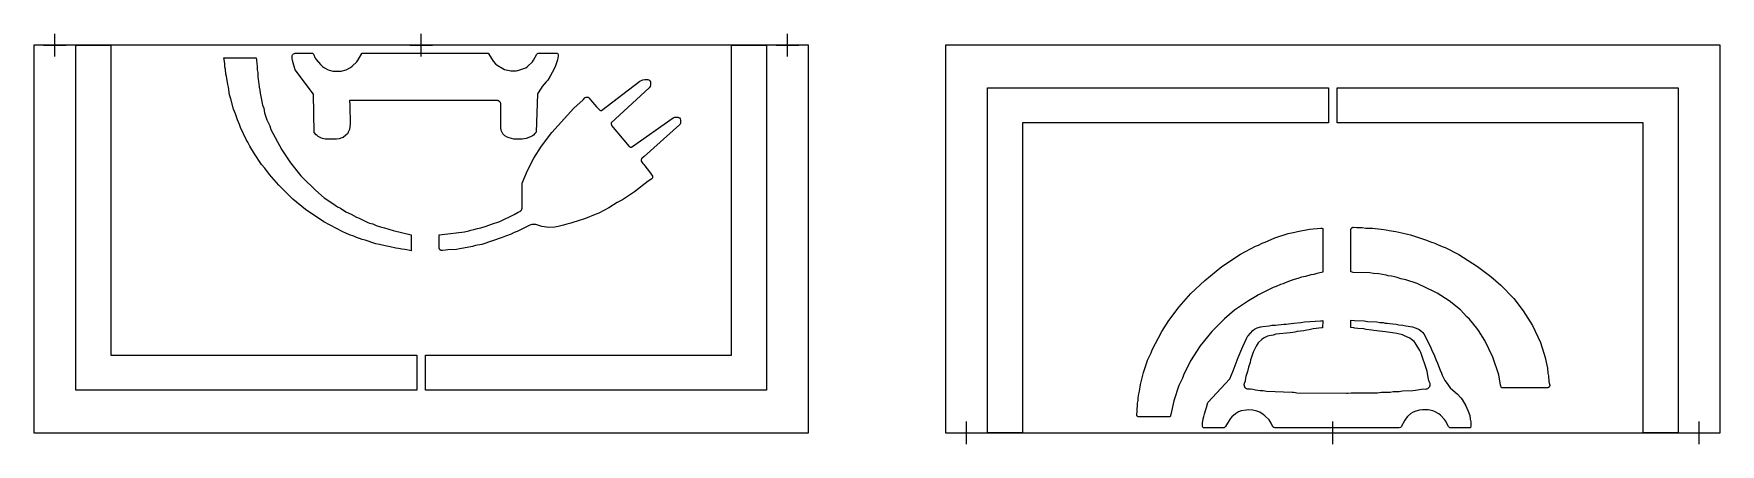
# Model space of a CAD drawing. Header units: inches. Extents: x 0 to 148, y -1 to 35.
import ezdxf

# ---------------------------------------------------------------- set-up
doc = ezdxf.new("R2010")
doc.units = ezdxf.units.IN
doc.header["$MEASUREMENT"] = 0
doc.layers.add('CUT', color=1, linetype='Continuous')
doc.layers.add('REG', color=5, linetype='Continuous')

msp = doc.modelspace()

# ---------------------------------------------------------------- linework, layer by layer
at = {"layer": 'CUT'}
for points in [[(0, 0), (68, 0), (68, 34), (0, 34)], [(33.62, 6.82), (33.62, 3.75), (3.69, 3.75), (3.69, 34), (6.77, 34), (6.77, 34), (6.77, 7.2), (6.77, 6.82)], [(30.33, 16.53), (30.01, 16.58), (29.08, 16.9), (28.82, 16.96), (28.6, 17.05), (28.33, 17.13), (28.08, 17.24), (27.7, 17.37), (27.4, 17.52), (27.12, 17.63), (25.45, 18.51), (23.85, 19.59), (22.74, 20.5), (21.51, 21.73), (20.69, 22.65), (20.27, 23.22), (20, 23.54), (19.37, 24.46), (18.96, 25.13), (18.78, 25.5), (18.63, 25.74), (18.15, 26.77), (18.06, 27.05), (17.87, 27.46), (17.72, 27.97), (17.54, 28.4), (17.31, 29.3), (17.19, 29.65), (17.08, 30.32), (17.02, 30.56), (16.91, 31.27), (16.87, 31.46), (16.83, 31.88), (16.78, 32.1), (16.78, 32.38), (16.67, 32.89), (17.19, 32.89), (19.53, 32.89), (19.56, 32.69), (19.57, 32.4), (19.61, 32.16), (19.62, 31.85), (19.66, 31.6), (19.67, 31.23), (19.7, 31.02), (19.72, 30.79), (19.75, 30.6), (19.77, 30.31), (19.83, 30.05), (19.87, 29.79), (19.97, 29.35), (20.08, 28.74), (20.18, 28.46), (20.26, 28.07), (20.47, 27.46), (20.71, 26.93), (20.82, 26.61), (21.77, 24.82), (22.52, 23.69), (23.45, 22.55), (23.61, 22.37), (24.72, 21.27), (25.5, 20.62), (26.15, 20.16), (26.45, 19.98), (26.66, 19.83), (26.92, 19.69), (27.38, 19.39), (27.86, 19.17), (28.32, 18.92), (28.56, 18.82), (29.32, 18.46), (29.47, 18.4), (29.76, 18.32), (30.06, 18.19), (30.44, 18.06), (30.78, 17.99), (31.54, 17.75), (33.12, 17.37), (33.12, 15.96), (32.99, 15.99), (32.75, 16.05), (32.58, 16.09), (32.31, 16.11), (32.01, 16.17), (31.79, 16.2), (31.27, 16.3), (30.98, 16.38), (30.58, 16.46)], [(27.7, 26.61), (27.59, 26.36), (27.52, 26.23), (27.4, 26.1), (27.16, 25.91), (27.04, 25.86), (26.79, 25.78), (26.57, 25.75), (25.75, 25.75), (25.56, 25.76), (25.34, 25.82), (25.2, 25.87), (24.96, 26), (24.86, 26.07), (24.79, 26.14), (24.61, 26.35), (24.56, 29.71), (22.93, 31.83), (22.71, 32.65), (22.69, 32.84), (22.67, 32.95), (22.67, 33.02), (22.69, 33.08), (22.72, 33.15), (22.76, 33.2), (22.81, 33.25), (22.87, 33.28), (22.93, 33.3), (23.02, 33.31), (24.45, 33.31), (24.54, 33.21), (24.71, 32.86), (24.79, 32.73), (25.16, 32.29), (25.33, 32.13), (25.52, 32), (25.85, 31.85), (26.24, 31.73), (26.46, 31.71), (26.84, 31.71), (26.99, 31.73), (27.41, 31.84), (27.8, 32.04), (27.95, 32.16), (28.36, 32.54), (28.47, 32.7), (28.78, 33.26), (28.83, 33.3), (28.91, 33.31), (39.8, 33.31), (39.88, 33.29), (39.95, 33.22), (40.33, 32.61), (40.53, 32.36), (40.66, 32.25), (41.16, 31.95), (41.31, 31.87), (41.74, 31.77), (41.88, 31.75), (42.34, 31.75), (42.49, 31.77), (43.02, 31.94), (43.18, 32.01), (43.32, 32.13), (43.76, 32.54), (43.85, 32.67), (44.15, 33.2), (44.21, 33.27), (44.27, 33.3), (44.44, 33.31), (45.9, 33.31), (45.96, 33.29), (46, 33.25), (46.01, 33.19), (46.01, 33.06), (46, 32.88), (45.96, 32.7), (45.79, 32.18), (45.66, 31.91), (45.32, 31.27), (45.1, 30.92), (44.98, 30.77), (44.62, 30.37), (44.52, 30.24), (44.21, 29.73), (44.09, 26.37), (43.97, 26.25), (43.86, 26.11), (43.78, 26.04), (43.66, 25.98), (43.31, 25.83), (43.2, 25.8), (42.87, 25.75), (42.29, 25.75), (42.13, 25.76), (41.73, 25.86), (41.56, 25.93), (41.35, 26.06), (41.17, 26.23), (41.11, 26.33), (41.05, 26.47), (41.01, 26.57), (40.99, 26.67), (40.99, 28.57), (40.99, 28.58), (40.99, 28.79), (40.99, 28.82), (40.98, 28.86), (40.98, 28.89), (40.96, 28.93), (40.95, 28.96), (40.93, 28.99), (40.91, 29.02), (40.88, 29.04), (40.86, 29.07), (40.83, 29.09), (40.8, 29.11), (40.77, 29.12), (40.73, 29.14), (40.7, 29.14), (40.66, 29.15), (40.63, 29.15), (40.42, 29.15), (40.42, 29.15), (27.72, 29.15), (27.73, 28.76), (27.73, 28.69), (27.76, 27.1)], [(61.23, 34), (64.31, 34), (64.31, 3.75), (34.38, 3.75), (34.38, 6.82), (61.23, 6.82), (61.23, 34)], [(80, 0), (148, 0), (148, 34), (80, 34)], [(35.59, 16.2), (35.59, 16.22), (35.59, 16.49), (35.59, 17.36), (35.83, 17.4), (37.8, 17.64), (38.17, 17.72), (38.37, 17.78), (38.62, 17.82), (38.94, 17.92), (39.23, 17.97), (39.7, 18.14), (39.95, 18.2), (40.18, 18.3), (40.89, 18.53), (42.16, 19.16), (42.51, 19.35), (42.65, 19.41), (42.68, 19.43), (42.71, 19.44), (42.74, 19.47), (42.76, 19.49), (42.78, 19.52), (42.8, 19.55), (42.82, 19.58), (42.83, 19.61), (42.84, 19.65), (42.85, 19.68), (42.86, 19.83), (42.86, 19.84), (42.86, 19.84), (42.86, 21.9), (43.32, 23.01), (43.88, 24.08), (44.56, 25.14), (45.47, 26.33), (47.41, 28.46), (48.22, 29.21), (48.35, 29.37), (48.4, 29.41), (48.48, 29.44), (48.56, 29.45), (48.6, 29.44), (48.64, 29.43), (48.71, 29.39), (48.87, 29.21), (49.38, 28.59), (49.56, 28.41), (49.69, 28.29), (49.75, 28.28), (49.82, 28.26), (53.2, 30.84), (53.44, 30.95), (53.62, 30.99), (53.9, 30.99), (53.98, 30.96), (54.05, 30.91), (54.09, 30.86), (54.11, 30.78), (54.12, 30.51), (54.09, 30.36), (54.01, 30.26), (50.68, 27.19), (50.67, 27.1), (50.67, 27.06), (50.69, 27), (50.71, 26.96), (52.25, 25.12), (52.3, 25.08), (52.36, 25.05), (52.46, 25.04), (56.11, 27.63), (56.17, 27.66), (56.26, 27.68), (56.52, 27.68), (56.59, 27.66), (56.66, 27.62), (56.74, 27.53), (56.77, 27.42), (56.77, 27.17), (56.74, 27.08), (56.68, 27), (53.56, 24.23), (53.36, 24.05), (53.34, 24.02), (53.32, 23.99), (53.3, 23.94), (53.3, 23.89), (53.31, 23.83), (53.33, 23.79), (53.45, 23.63), (53.53, 23.52), (54.11, 22.76), (54.29, 22.51), (54.31, 22.46), (54.31, 22.41), (54.3, 22.36), (54.27, 22.31), (54.24, 22.29), (53.92, 22.06), (52.71, 21.15), (51.66, 20.44), (51.2, 20.19), (50.47, 19.72), (49.58, 19.27), (49.26, 19.16), (48.41, 18.79), (47.69, 18.55), (47.4, 18.48), (47.12, 18.38), (46.79, 18.31), (46.5, 18.21), (46.01, 18.11), (45.74, 18.03), (45.21, 18), (44.6, 18.09), (44.07, 18.26), (43.87, 18.27), (43.71, 18.26), (43.54, 18.2), (42.43, 17.67), (42.16, 17.57), (41.89, 17.43), (41.39, 17.25), (41.12, 17.12), (39.32, 16.53), (38.78, 16.43), (38.49, 16.35), (37.7, 16.19), (37.35, 16.15), (37.11, 16.09), (36.34, 16.05), (36.13, 16.02), (35.87, 15.98), (35.84, 15.98), (35.82, 15.98), (35.79, 15.98), (35.77, 15.99), (35.74, 16), (35.72, 16.01), (35.7, 16.02), (35.68, 16.03), (35.66, 16.05), (35.65, 16.07), (35.63, 16.09), (35.62, 16.11), (35.61, 16.13), (35.6, 16.15), (35.59, 16.18)], [(83.69, 30.25), (113.62, 30.25), (113.62, 27.18), (86.77, 27.18), (86.77, 0), (83.69, 0)], [(141.23, 27.18), (114.38, 27.18), (114.38, 30.25), (144.31, 30.25), (144.31, 0), (141.23, 0)], [(96.92, 3.07), (96.97, 3.42), (97.03, 3.66), (97.11, 4.24), (97.31, 4.94), (97.38, 5.28), (97.67, 6.16), (97.75, 6.38), (98.05, 7.01), (98.14, 7.28), (98.99, 8.89), (99.6, 9.84), (100.52, 11.05), (101.54, 12.21), (102.76, 13.37), (104.27, 14.59), (105.9, 15.67), (107.22, 16.37), (107.48, 16.47), (107.81, 16.64), (108.07, 16.73), (108.9, 17.1), (110.09, 17.47), (110.67, 17.6), (110.9, 17.66), (111.95, 17.86), (112.96, 17.94), (113.04, 17.94), (113.12, 17.91), (113.12, 14.1), (113, 14.06), (112.6, 13.98), (112.34, 13.9), (112.06, 13.86), (111.6, 13.71), (111.24, 13.64), (110.93, 13.53), (110.61, 13.46), (110.27, 13.34), (110.04, 13.23), (109.82, 13.17), (109.63, 13.08), (109.4, 13.01), (109.03, 12.84), (108.77, 12.75), (107.47, 12.1), (107.23, 11.97), (106.59, 11.59), (105.38, 10.75), (104.48, 9.99), (103.38, 8.88), (102.37, 7.63), (101.52, 6.31), (100.89, 5.06), (100.8, 4.8), (100.5, 4.14), (100.06, 2.8), (99.79, 1.6), (99.72, 1.4), (97.25, 1.4), (97.24, 1.4), (96.97, 1.4), (96.95, 1.4), (96.93, 1.4), (96.92, 1.41), (96.9, 1.41), (96.88, 1.42), (96.87, 1.43), (96.85, 1.44), (96.84, 1.45), (96.83, 1.47), (96.82, 1.48), (96.81, 1.5), (96.8, 1.52), (96.79, 1.53), (96.79, 1.55), (96.79, 1.57), (96.79, 1.59), (96.79, 1.61), (96.84, 1.87), (96.84, 1.88), (96.87, 2.61), (96.91, 2.84)], [(127.35, 8.09), (126.77, 8.99), (126.63, 9.17), (125.99, 9.96), (125.75, 10.18), (125.19, 10.78), (124.21, 11.57), (123.15, 12.25), (122.92, 12.37), (121.39, 13.09), (120.41, 13.43), (119.98, 13.52), (119.66, 13.63), (119.4, 13.67), (119.15, 13.74), (118.86, 13.78), (118.68, 13.83), (118.03, 13.94), (117.56, 13.97), (117.26, 14.03), (115.8, 14.07), (115.7, 14.08), (115.59, 14.11), (115.59, 17.52), (115.59, 17.81), (115.59, 17.84), (115.59, 17.86), (115.6, 17.88), (115.61, 17.9), (115.62, 17.92), (115.63, 17.94), (115.64, 17.96), (115.66, 17.97), (115.67, 17.99), (115.69, 18), (115.71, 18.01), (115.73, 18.02), (115.75, 18.02), (115.77, 18.03), (115.8, 18.03), (115.82, 18.03), (116.11, 18), (116.58, 18), (116.89, 17.96), (117.49, 17.95), (117.71, 17.91), (117.99, 17.9), (118.23, 17.85), (118.67, 17.81), (118.94, 17.75), (119.52, 17.67), (119.79, 17.59), (120.07, 17.55), (120.54, 17.41), (120.82, 17.36), (122.23, 16.91), (122.56, 16.76), (122.96, 16.63), (123.18, 16.52), (123.38, 16.44), (123.6, 16.33), (123.85, 16.24), (125.07, 15.63), (126.71, 14.6), (127.88, 13.71), (128.74, 12.96), (129.87, 11.78), (130.71, 10.7), (131.53, 9.4), (132.22, 7.93), (132.64, 6.61), (132.77, 5.93), (132.84, 5.66), (132.88, 5.24), (132.93, 4.99), (132.96, 4.49), (132.96, 4.47), (133.03, 4.19), (133.03, 4.17), (133.03, 4.15), (133.03, 4.13), (133.03, 4.11), (133.02, 4.09), (133.01, 4.07), (133, 4.05), (132.99, 4.03), (132.98, 4.02), (132.96, 4), (132.94, 3.99), (132.93, 3.98), (132.91, 3.97), (132.89, 3.96), (132.87, 3.95), (132.85, 3.95), (132.82, 3.95), (132.53, 3.95), (132.52, 3.95), (129.05, 3.95), (128.8, 3.95), (128.72, 4.19), (128.72, 4.19), (128.72, 4.19), (128.56, 5.09), (128.05, 6.64)], [(122.39, 4.71), (122.32, 5.2), (122.27, 5.41), (121.71, 7.04), (121.64, 7.23), (121.24, 7.89), (121.14, 8), (120.91, 8.2), (120.75, 8.3), (120.3, 8.52), (120.12, 8.59), (119.63, 8.72), (119.24, 8.77), (119.03, 8.81), (118.81, 8.83), (118.61, 8.87), (118.1, 8.91), (117.85, 8.96), (117.59, 8.97), (117.43, 9), (116.92, 9.07), (116.71, 9.11), (116.2, 9.15), (115.94, 9.19), (115.84, 9.2), (115.59, 9.23), (115.59, 9.48), (115.59, 9.55), (115.59, 9.87), (115.91, 9.84), (116.74, 9.81), (117.05, 9.76), (117.87, 9.73), (118.13, 9.68), (118.41, 9.67), (118.59, 9.63), (118.78, 9.62), (118.97, 9.59), (119.55, 9.53), (119.79, 9.48), (120.15, 9.44), (120.4, 9.38), (120.99, 9.29), (121.47, 9.11), (121.59, 9.05), (121.69, 8.99), (121.9, 8.8), (122, 8.68), (122.55, 7.6), (122.65, 7.31), (122.92, 6.76), (123.03, 6.42), (123.19, 6.11), (123.41, 5.49), (123.53, 5.24), (123.59, 5.06), (123.82, 4.6), (123.94, 4.43), (124.31, 3.96), (124.94, 3.4), (125.24, 3.08), (125.36, 2.91), (125.68, 2.36), (125.76, 2.16), (125.89, 1.9), (126.01, 1.53), (126.05, 1.21), (126.11, 0.96), (126.11, 0.61), (126.08, 0.45), (124.26, 0.45), (124.21, 0.5), (124.16, 0.56), (123.89, 1.06), (123.8, 1.18), (123.46, 1.54), (123.3, 1.66), (122.93, 1.86), (122.78, 1.92), (122.38, 2.01), (121.86, 2.01), (121.62, 1.99), (121.29, 1.9), (121.05, 1.8), (120.86, 1.69), (120.56, 1.43), (120.44, 1.3), (120.31, 1.11), (119.99, 0.54), (119.93, 0.48), (119.83, 0.45), (108.9, 0.45), (108.81, 0.47), (108.75, 0.52), (108.6, 0.86), (108.41, 1.13), (108.04, 1.5), (107.89, 1.62), (107.6, 1.8), (107.34, 1.89), (106.98, 2), (106.63, 2.01), (106.41, 2), (105.95, 1.92), (105.73, 1.84), (105.46, 1.68), (105.13, 1.39), (104.98, 1.24), (104.57, 0.57), (104.52, 0.51), (104.46, 0.45), (102.62, 0.45), (102.56, 0.57), (102.55, 0.73), (102.56, 0.86), (102.62, 1.23), (102.68, 1.42), (102.73, 1.67), (102.86, 2.06), (102.92, 2.22), (103.03, 2.67), (104.95, 4.73), (105.26, 5.44), (105.7, 6.6), (106.03, 7.37), (106.13, 7.64), (106.44, 8.33), (106.49, 8.43), (106.56, 8.52), (106.99, 8.98), (107.13, 9.08), (107.35, 9.2), (107.68, 9.3), (107.86, 9.34), (108.4, 9.38), (108.66, 9.43), (108.96, 9.44), (109.2, 9.48), (109.48, 9.49), (109.7, 9.53), (109.9, 9.54), (110.12, 9.57), (110.35, 9.59), (110.59, 9.63), (111.2, 9.67), (111.51, 9.73), (112.93, 9.81), (113.01, 9.82), (113.12, 9.84), (113.09, 9.22), (113.03, 9.2), (112.28, 9.11), (111.91, 9.03), (111.71, 9), (111.46, 8.95), (110.88, 8.88), (110.67, 8.83), (110.48, 8.81), (110.25, 8.77), (108.99, 8.64), (108.76, 8.57), (108.4, 8.51), (108.27, 8.47), (107.92, 8.31), (107.77, 8.2), (107.45, 7.88), (107.26, 7.6), (107.02, 7.09), (106.84, 6.56), (106.79, 6.41), (106.74, 6.16), (106.59, 5.75), (106.52, 5.38), (106.38, 4.95), (106.35, 4.81), (106.31, 4.53), (106.22, 4.32), (106.21, 4.28), (106.2, 4.25), (106.2, 4.21), (106.21, 4.17), (106.21, 4.13), (106.23, 4.09), (106.24, 4.06), (106.26, 4.02), (106.28, 3.99), (106.31, 3.96), (106.33, 3.94), (106.36, 3.91), (106.4, 3.89), (106.43, 3.88), (106.47, 3.86), (106.51, 3.85), (106.54, 3.85), (106.77, 3.85), (106.98, 3.82), (107.21, 3.77), (107.41, 3.75), (107.62, 3.72), (107.88, 3.71), (108.18, 3.66), (110.43, 3.58), (110.55, 3.57), (110.72, 3.53), (110.84, 3.52), (115.19, 3.48), (115.32, 3.48), (115.61, 3.52), (117.93, 3.52), (118.27, 3.57), (119.03, 3.57), (119.3, 3.62), (119.81, 3.62), (120.1, 3.67), (121.02, 3.71), (121.25, 3.75), (121.44, 3.77), (121.79, 3.82), (121.93, 3.85), (122.17, 3.84), (122.21, 3.85), (122.25, 3.86), (122.29, 3.87), (122.33, 3.89), (122.36, 3.91), (122.4, 3.94), (122.43, 3.97), (122.46, 4), (122.48, 4.04), (122.5, 4.07), (122.51, 4.11), (122.53, 4.15), (122.53, 4.19), (122.54, 4.24), (122.54, 4.28), (122.53, 4.32), (122.52, 4.36), (122.42, 4.58)]]:
    msp.add_lwpolyline(points, close=True, dxfattribs=at)
at = {"layer": 'REG'}
for points in [[(1.85, 33), (1.85, 35)], [(34, 33), (34, 35)], [(66.15, 33), (66.15, 35)], [(0.85, 34), (2.85, 34)], [(33, 34), (35, 34)], [(65.15, 34), (67.15, 34)], [(80.85, 0), (82.85, 0)], [(81.85, -1), (81.85, 1)], [(113, 0), (115, 0)], [(114, -1), (114, 1)], [(145.15, 0), (147.15, 0)], [(146.15, -1), (146.15, 1)]]:
    msp.add_lwpolyline(points, dxfattribs=at)

doc.saveas('drawing.dxf')
